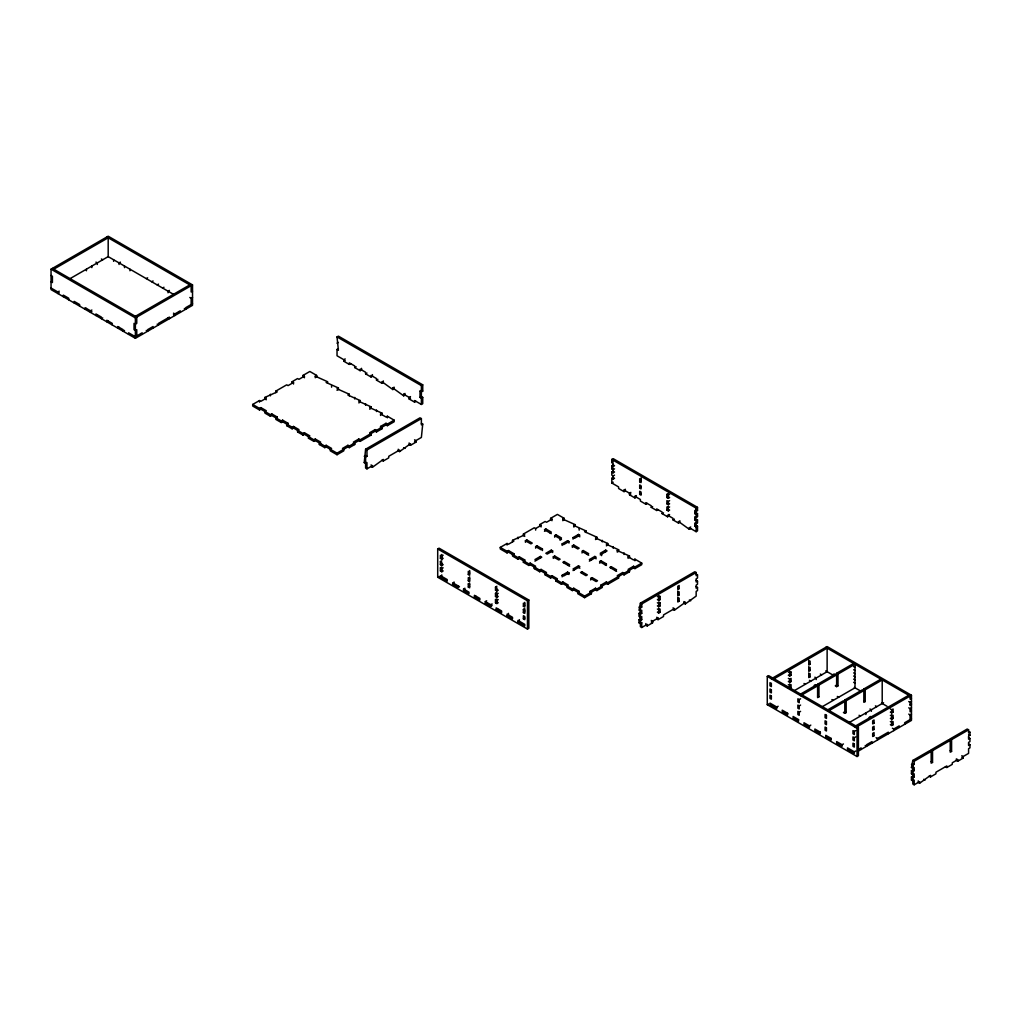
<?xml version="1.0" encoding="UTF-8"?>
<svg xmlns="http://www.w3.org/2000/svg" width="1021" height="1021" viewBox="0 0 1021 1021"><rect width="100%" height="100%" fill="white"/><g stroke="black" fill="none" stroke-linecap="round" stroke-linejoin="round"><path stroke-width="1.5" d="M51.05 269.187L108.188 236.208L192.522 284.897L192.522 305.317L135.385 338.308L51.05 289.607L51.05 269.187L135.385 317.888L192.522 284.897M53.768 269.187L108.188 237.778L108.188 256.628L173.481 294.329M70.092 278.618L108.188 256.628M51.05 288.037L57.852 291.968L59.218 291.176M59.218 292.759L57.852 293.538L57.852 291.968M120.427 262.129L119.061 262.908L119.061 264.477M86.415 308.457L85.062 309.248L85.062 307.678L90.499 310.818L91.864 310.027M146.271 278.618L147.637 277.827M91.864 311.596L90.499 312.388L90.499 310.818M151.708 281.758L153.073 280.966M97.301 314.749L95.936 315.527L95.936 313.958L101.385 317.097L101.385 318.667L102.738 317.888M157.157 284.897L158.51 284.119M162.594 288.037L163.96 287.258M108.188 321.028L106.822 321.806L106.822 320.237L112.259 323.376L112.259 324.959M169.397 290.398L168.031 291.176L168.031 292.759M135.385 316.319L189.804 284.897M119.061 327.307L117.709 328.098L117.709 326.529L123.145 329.668L123.145 331.238L124.511 330.447M192.522 291.176L191.157 291.968L191.157 285.689L106.822 236.987M189.804 297.468L191.157 298.247L192.522 297.468M173.481 313.166L174.833 313.958L180.283 310.818L180.283 312.388L178.917 311.596M192.522 303.748L185.72 307.678L185.72 309.248L184.354 308.457M345.2 358.907L343.835 359.698L337.032 355.767L337.032 349.488L338.398 350.267L337.032 336.917L338.398 336.139L422.732 384.828L422.732 391.107L421.379 391.898L420.014 391.107L420.014 397.399L421.379 398.177L422.732 397.399L422.732 403.678L421.379 404.456L414.577 400.538L414.577 402.108L415.93 401.317M337.032 343.209L338.398 342.418M337.032 349.488L338.398 348.697M277.189 418.597L277.189 417.027L271.739 413.888L270.386 414.666L260.866 409.179L259.5 409.957L252.698 406.026L252.698 404.456L259.5 400.538L260.866 401.317L266.302 398.177L264.937 397.399L264.937 398.969L266.302 399.747M264.937 397.399L277.189 391.898L275.823 391.107L275.823 392.677M275.823 391.107L286.71 384.828L288.062 385.619L293.512 382.467L293.512 384.036M292.146 383.258L292.146 381.688L297.583 378.549L298.949 379.327L304.386 376.187L304.386 377.757M303.033 376.979L303.033 375.409L309.835 371.478L316.638 375.409L316.638 376.979M252.698 404.456L259.5 408.387L260.866 407.609L266.302 410.748L264.937 411.527L264.937 413.097L270.386 416.236L271.739 415.458L281.26 420.958L282.626 420.167L288.062 423.307L288.062 424.876L286.71 425.668L286.71 424.098L288.062 423.307M315.272 377.757L315.272 376.187L316.638 375.409M343.835 359.698L343.835 361.268L345.2 360.477M343.835 361.268L349.284 364.408L350.637 363.629M327.511 383.258L327.511 381.688L326.158 382.467L338.398 387.967L338.398 389.537L337.032 390.328M349.284 364.408L349.284 362.838L354.721 365.977L354.721 367.547L356.087 366.769M277.189 417.027L275.823 417.819L275.823 419.389L281.26 422.528L282.626 421.737L292.146 427.237L293.512 426.446L298.949 429.599L297.583 430.377L297.583 431.947L303.033 435.086L304.386 434.308L313.906 439.809L315.272 439.017L320.709 442.157L319.356 442.948L319.356 444.518L324.793 447.657L326.158 446.866L337.032 453.158L347.919 446.866L349.284 447.657L354.721 444.518L354.721 442.948L353.355 442.157L358.805 439.017L360.158 439.809L375.128 431.168L376.481 431.947L381.931 428.807L381.931 427.237L380.565 426.446L380.565 428.016L381.931 428.807M354.721 367.547L360.158 370.687L361.523 369.908L361.523 368.339M338.398 387.967L337.032 388.759L349.284 394.246L349.284 395.829M360.158 370.687L360.158 369.117L365.607 372.257L365.607 373.839L366.96 373.048M365.607 373.839L371.044 376.979L372.41 376.187L372.41 374.618M349.284 394.246L347.919 395.038L360.158 400.538L360.158 402.108L358.805 402.887M286.71 425.668L292.146 428.807L293.512 428.016L303.033 433.517L304.386 432.738L309.835 435.878L308.47 436.656L308.47 438.226L313.906 441.378L315.272 440.587L324.793 446.088L326.158 445.296L331.595 448.436L330.23 449.227L330.23 450.797L337.032 454.728L343.835 450.797L343.835 449.227L342.482 448.436L347.919 445.296L349.284 446.088L358.805 440.587L360.158 441.378L371.044 435.086L371.044 433.517L369.679 432.738L375.128 429.599L376.481 430.377L386.002 424.876L387.367 425.668L394.17 421.737L394.17 420.167L387.367 416.236L386.002 417.027L380.565 413.888L380.565 415.458M371.044 376.979L371.044 375.409L376.481 378.549L376.481 380.118L377.847 379.327M297.583 431.947L298.949 431.168M376.481 380.118L381.931 383.258L383.283 382.467L383.283 380.897M360.158 400.538L358.805 401.317L371.044 406.817L371.044 408.387L369.679 409.179M392.804 389.537L392.804 387.967L394.17 387.189L394.17 388.759L392.804 389.537L381.931 381.688L381.931 383.258M308.47 438.226L309.835 437.447M371.044 406.817L369.679 407.609L381.931 413.097L381.931 414.666M405.056 395.038L403.691 395.829L403.691 394.246L405.056 393.468M319.356 444.518L320.709 443.727M337.032 336.917L421.379 385.619L422.732 384.828M380.565 413.888L381.931 413.097M403.691 394.246L409.127 397.399L410.493 396.607M420.014 391.107L421.379 390.328L422.732 391.107M409.127 397.399L409.127 398.969L410.493 398.177M420.014 397.399L421.379 396.607L422.732 397.399M380.565 426.446L386.002 423.307L387.367 424.098L394.17 420.167M421.379 418.597L366.96 450.006L366.96 456.298L365.607 457.076L365.607 468.077L366.96 468.856L366.96 462.577L365.607 463.368L364.242 462.577L365.607 449.227L420.014 417.819L421.379 418.597L421.379 424.876L422.732 424.098L421.379 437.447L415.93 440.587L414.577 439.809M364.242 462.577L365.607 461.798M366.96 468.856L372.41 465.716L372.41 467.286L371.044 466.508M372.41 467.286L383.283 459.437L383.283 461.007L381.931 460.216M383.283 461.007L388.733 457.867L388.733 456.298L399.607 450.019L399.607 451.588L398.254 450.797L398.254 449.227M399.607 451.588L410.493 443.727L410.493 445.296L409.127 444.518L409.127 442.948M410.493 445.296L415.93 442.157L415.93 440.587M437.703 548.966L439.056 548.175L528.84 600.016L528.84 628.285L527.474 629.076L437.703 577.235L437.703 548.966L527.474 600.795L528.84 600.016M443.14 555.245L441.774 556.037L440.421 555.245L440.421 558.385L441.774 559.176L443.14 558.385L441.774 557.606L440.421 558.385M614.54 468.856L613.174 469.647L611.809 468.856L611.809 465.716L613.174 464.938L614.54 465.716L613.174 466.508L613.174 463.368L611.809 462.577L611.809 459.437L613.174 458.646L697.509 507.348L697.509 510.487L696.156 511.266L694.791 510.487L694.791 513.627L696.156 514.405L697.509 513.627L697.509 516.766L696.156 517.558L694.791 516.766L694.791 519.906L696.156 520.697L697.509 519.906L697.509 523.046L696.156 523.837L694.791 523.046L694.791 526.185L696.156 526.976L697.509 526.185L697.509 530.907L696.156 531.686L689.354 527.768L689.354 529.337L690.707 528.546M440.421 564.677L441.774 563.886L443.14 564.677L441.774 565.455L440.421 564.677L440.421 561.537L441.774 560.746M611.809 462.577L613.174 461.798M440.421 570.956L441.774 570.177L443.14 570.956L441.774 571.747L440.421 570.956L440.421 567.816L441.774 567.025M611.809 468.856L613.174 468.077M440.421 567.816L441.774 568.595L443.14 567.816M611.809 472.008L613.174 471.217L614.54 472.008L613.174 472.787L611.809 472.008L611.809 475.148L613.174 475.926L614.54 475.148M437.703 577.235L439.056 576.457M440.421 577.235L447.224 581.166L447.224 579.596L440.421 575.665L440.421 577.235L441.774 576.457L441.774 574.887M611.809 478.287L613.174 477.496L614.54 478.287L613.174 479.066L611.809 478.287L611.809 482.997L618.611 486.928L618.611 488.497L624.061 491.637L625.414 490.846M524.756 559.967L523.39 560.746L523.39 562.316L524.756 561.537L524.756 559.967L519.319 556.815L517.953 557.606L508.432 552.106L507.067 552.897L500.264 548.966L500.264 547.396L507.067 543.466L508.432 544.257L513.869 541.117L512.516 540.326L512.516 541.896M512.516 540.326L524.756 534.825L523.39 534.047L523.39 535.617L524.756 536.395M523.39 534.047L534.277 527.768L535.642 528.546L541.079 525.407L541.079 526.976M539.713 526.198L539.713 524.615L545.163 521.476L546.516 522.267L551.965 519.127L551.965 520.697M550.6 519.906L550.6 518.336L557.402 514.405L564.205 518.336L564.205 519.906M611.809 482.997L613.174 482.206M500.264 547.396L507.067 551.327L508.432 550.536L513.869 553.676L513.869 555.245M525.432 540.722L526.798 539.93L532.235 543.083L530.882 543.861L525.432 540.722L525.432 542.291M549.923 532.873L551.276 532.081L545.839 528.942L544.474 529.72L551.276 533.651M562.839 520.697L562.839 519.127L564.205 518.336M469.66 572.13L468.307 571.352L468.307 574.491L469.66 573.7M452.66 584.306L458.097 587.445L459.463 586.667L452.66 582.736L452.66 584.306L454.026 583.527L454.026 581.957M544.474 531.29L545.839 530.512L545.839 528.942M513.869 553.676L512.516 554.467L512.516 556.037L517.953 559.176L519.319 558.385L528.84 563.886L530.193 563.107L535.642 566.247L534.277 567.025L534.277 568.595L539.713 571.747L541.079 570.956L550.6 576.457L551.965 575.665L557.402 578.805L556.037 579.596L556.037 581.166L561.486 584.306L562.839 583.527L572.36 589.015L573.725 588.236L579.162 591.376L579.162 592.946M624.061 491.637L624.061 490.067L625.414 489.276M469.66 578.422L468.307 577.631L468.307 580.77L469.66 579.992M641.06 479.462L639.695 478.683L639.695 481.823L641.06 481.031M468.307 583.91L469.66 583.131L469.66 587.841L468.307 587.062L468.307 583.91L469.66 584.701M535.642 548.188L535.642 546.605L536.995 545.827L542.445 548.966L542.445 550.536M554.684 537.186L554.684 535.617L556.037 534.825L561.486 537.978L560.121 538.756L560.121 540.326M463.547 589.015L464.9 588.236L464.9 589.806L463.547 590.585L463.547 589.015L468.984 592.167L468.984 593.737L463.547 590.585M573.725 525.407L575.091 524.615L575.091 526.198L573.725 526.976L573.725 525.407L585.965 530.907L585.965 532.477M624.061 490.067L629.498 493.207L630.863 492.416M468.307 587.062L469.66 586.271M639.695 488.102L641.06 488.893L641.06 485.741L639.695 484.962L639.695 488.102L641.06 487.311M629.498 493.207L629.498 494.777L630.863 493.998M542.445 548.966L541.079 549.757L535.642 546.605M634.934 497.916L634.934 496.346L636.3 495.568L636.3 497.138L634.934 497.916L629.498 494.777M639.695 494.381L641.06 495.172L641.06 492.033L639.695 491.241L639.695 494.381L641.06 493.602M534.953 561.142L541.755 557.211L540.403 556.432L534.953 559.572L536.319 560.35M552.642 550.932L551.276 550.14L545.839 553.28L547.205 554.071L552.642 550.932L552.642 552.501M562.163 545.431L562.163 543.861L567.599 540.722L568.965 541.5L568.965 543.083M573.049 537.582L578.486 534.442L579.851 535.221L574.402 538.361L573.049 537.582L573.049 539.152M585.965 530.907L584.612 531.686L596.851 537.186L596.851 538.756L595.485 539.547M568.965 541.5L563.528 544.652L562.163 543.861M474.42 596.877L479.87 600.016L479.87 598.446L474.42 595.307L474.42 596.877L475.786 596.085M523.39 562.316L528.84 565.455L530.193 564.677L539.713 570.177L541.079 569.386L546.516 572.526L545.163 573.317L545.163 574.887L550.6 578.026L551.965 577.235L561.486 582.736L562.839 581.957L568.289 585.097L566.923 585.875L566.923 587.445L572.36 590.585L573.725 589.806L584.612 596.085L595.485 589.806L596.851 590.585L602.288 587.445L602.288 585.875L600.935 585.097L600.935 586.667M495.504 590.202L496.87 589.411L498.235 590.202L496.87 590.98L495.504 590.202L495.504 587.062L496.87 586.271M553.318 556.815L554.684 556.037L560.121 559.176L558.768 559.967L553.318 556.815L553.318 558.385M572.36 545.827L573.725 545.035L579.162 548.188L577.809 548.966L572.36 545.827L572.36 547.396M534.277 568.595L535.642 567.816M634.934 496.346L640.384 499.486L640.384 501.056L645.821 504.195L647.186 503.417M495.504 596.481L496.87 595.69L498.235 596.481L496.87 597.259L495.504 596.481L495.504 593.341L496.87 592.55M666.904 497.521L668.27 496.742L669.623 497.521L668.27 498.312L666.904 497.521L666.904 494.381L668.27 493.602M495.504 593.341L496.87 594.12L498.235 593.341M666.904 494.381L668.27 495.172L669.623 494.381M485.307 601.586L492.109 605.517L490.744 606.295L485.307 603.156L485.307 601.586L486.672 600.795M596.851 537.186L595.485 537.978L607.737 543.466L607.737 545.035L606.372 545.827M485.307 603.156L486.672 602.364M645.821 504.195L645.821 502.626L651.258 505.778L651.258 507.348L652.623 506.556M495.504 602.76L496.87 601.982L498.235 602.76L496.87 603.551L495.504 602.76L495.504 599.621L496.87 598.842M495.504 599.621L496.87 600.412L498.235 599.621M568.289 565.455L569.641 564.677L564.205 561.537L562.839 562.316L569.641 566.247M587.33 554.467L588.683 553.676L583.246 550.536L581.893 551.327L588.683 555.245M666.904 503.812L668.27 503.021L669.623 503.812L668.27 504.591L666.904 503.812L666.904 500.673L668.27 501.451L669.623 500.673M492.109 603.947L490.744 604.726L490.744 606.295M581.893 552.897L583.246 552.106L583.246 550.536M545.163 574.887L546.516 574.096M651.258 507.348L656.707 510.487L658.06 509.696M669.623 506.952L668.27 507.731L666.904 506.952L666.904 510.092L668.27 510.883L669.623 510.092L668.27 509.3L666.904 510.092M607.737 543.466L606.372 544.257L618.611 549.757L618.611 551.327L617.258 552.106L617.258 550.536L618.611 549.757M496.193 609.435L501.63 612.574L501.63 611.005L496.193 607.865L496.193 609.435L497.546 608.656M656.707 510.487L656.707 508.917L662.144 512.057L662.144 513.627L663.51 512.836M562.163 576.852L562.163 575.282L567.599 572.13L568.965 572.921L568.965 574.491L567.599 573.7L567.599 572.13M573.049 570.56L579.851 566.642L578.486 565.851L573.049 568.991L574.402 569.782M589.372 561.142L596.175 557.211L594.809 556.432L589.372 559.572L590.725 560.35M600.246 554.862L607.048 550.932L605.695 550.14L600.246 553.28L601.611 554.071L601.611 555.641M568.965 572.921L563.528 576.061L562.163 575.282M668.27 515.592L669.623 514.801M556.037 581.166L557.402 580.375M662.144 513.627L667.581 516.766L668.946 515.988L668.946 514.405M581.893 571.747L580.528 572.526L585.965 575.665L587.33 574.887L581.893 571.747L581.893 573.317M600.935 560.746L599.569 561.537L606.372 565.455L606.372 563.886L600.935 560.746L600.935 562.316L599.569 563.107M507.067 615.727L512.516 618.866L512.516 617.297L507.067 614.157L507.067 615.727L508.432 614.936L508.432 613.366M524.756 603.947L523.39 603.156L523.39 606.295L524.756 605.517M667.581 516.766L667.581 515.197L673.03 518.336L673.03 519.906L674.383 519.127M611.809 459.437L696.156 508.126L697.509 507.348M523.39 609.435L524.756 608.656L524.756 613.366L523.39 612.574L523.39 609.435L524.756 610.226M629.498 557.606L629.498 556.037L617.258 550.536M605.006 564.677L606.372 563.886M523.39 612.574L524.756 611.796M673.03 519.906L678.467 523.046L679.833 522.267L679.833 520.697M694.791 513.627L696.156 512.836L697.509 513.627M696.156 516.766L697.509 515.988M590.725 578.422L592.091 577.631L597.527 580.77L596.175 581.562L590.725 578.422L590.725 579.992M615.216 570.56L616.569 569.782L611.132 566.642L609.779 567.421L616.569 571.352M628.132 558.385L628.132 556.815L629.498 556.037M517.953 622.006L524.756 625.937L524.756 624.367L517.953 620.436L517.953 622.006L519.319 621.215L519.319 619.645M523.39 618.866L524.756 619.645L524.756 616.505L523.39 615.727L523.39 618.866L524.756 618.075M694.791 519.906L696.156 519.127L697.509 519.906M579.162 591.376L577.809 592.167L577.809 593.737L584.612 597.655L591.414 593.737L591.414 592.167L590.049 591.376L590.049 592.946L591.414 593.737M590.049 591.376L595.485 588.236L596.851 589.015L606.372 583.527L607.737 584.306L618.611 578.026L618.611 576.457L617.258 575.665L622.695 572.526L624.061 573.317L633.582 567.816L634.934 568.595L641.737 564.677L641.737 563.107L634.934 559.176L633.582 559.967L628.132 556.815M689.354 527.768L690.707 526.976M694.791 526.185L696.156 525.407L697.509 526.185M600.935 585.097L606.372 581.957L607.737 582.736L622.695 574.096L624.061 574.887L629.498 571.747L629.498 570.177L628.132 569.386L633.582 566.247L634.934 567.025L641.737 563.107M640.384 620.436L640.384 626.715L641.737 627.507L641.737 622.784L640.384 623.576L639.018 622.784L639.018 619.645L640.384 620.436L641.737 619.645L641.737 616.505L640.384 617.297L639.018 616.505L639.018 613.366L640.384 614.157L641.737 613.366L641.737 610.226L640.384 611.005L639.018 610.226L640.384 603.156L694.791 571.747L696.156 572.526L696.156 575.665L697.509 574.887L697.509 578.026L696.156 578.805L696.156 581.957L697.509 581.166L697.509 584.306L696.156 585.097L696.156 588.236L697.509 587.445L697.509 590.585L696.156 591.376L696.156 596.085L685.27 603.947L683.904 603.156L683.904 601.586L685.27 602.364L685.27 603.947M640.384 603.156L641.737 603.947L696.156 572.526M639.018 607.087L640.384 607.865L641.737 607.087L641.737 603.947M657.384 596.481L658.749 597.259L660.102 596.481L660.102 599.621L658.749 600.412L657.384 599.621L658.749 598.842L660.102 599.621M679.144 588.632L677.791 589.411L677.791 586.271L679.144 585.48L679.144 588.632L677.791 587.841M639.018 613.366L640.384 612.574L641.737 613.366M657.384 602.76L658.749 603.551L660.102 602.76L660.102 605.9L658.749 606.691L657.384 605.9L658.749 605.121L660.102 605.9M677.791 592.55L679.144 591.772L679.144 594.911L677.791 595.69L677.791 590.98M639.018 619.645L640.384 618.866L641.737 619.645M677.791 598.842L679.144 598.051L679.144 601.19L677.791 601.982L677.791 597.272M639.018 622.784L640.384 622.006L641.737 622.784M660.102 612.192L658.749 611.4L657.384 612.192L658.749 612.97L660.102 612.192L660.102 609.052L658.749 609.831L657.384 609.052M641.737 627.507L647.186 624.367L647.186 625.937L645.821 625.146L645.821 623.576M651.258 620.436L652.623 621.215L658.06 618.075L658.06 619.645L656.707 618.866M673.03 609.435L674.383 610.226L674.383 608.656L663.51 614.936L663.51 616.505L658.06 619.645M685.27 602.364L674.383 610.226M647.186 625.937L652.623 622.784L652.623 621.215M767.269 676.413L768.622 675.634L858.406 727.463L858.406 755.731L857.04 756.523L767.269 704.681L767.269 676.413L857.04 728.241L858.406 727.463M771.353 678.774L827.125 646.574L911.459 695.263L911.459 720.392L858.406 751.022M774.071 678.774L827.125 648.144L827.125 671.703L794.478 690.553M788.352 672.099L789.718 672.877L791.071 672.099L791.071 675.238L789.718 676.017L788.352 675.238L789.718 674.447L791.071 675.238M808.76 661.889L810.112 661.098L810.112 664.237L808.76 665.028L808.76 660.319M788.352 678.378L789.718 679.156L791.071 678.378L791.071 681.518L789.718 682.309L788.352 681.518L789.718 680.739L791.071 681.518M808.76 668.168L810.112 667.377L810.112 670.529L808.76 671.308L808.76 666.598M808.76 674.447L810.112 673.669L810.112 676.808L808.76 677.587L808.76 672.877M791.071 687.797L789.718 687.018L788.352 687.797L789.718 688.588L791.071 687.797L791.071 684.657L789.718 685.448L788.352 684.657M767.269 704.681L768.622 703.903M776.79 707.043L776.79 708.612L769.987 704.681L769.987 703.112L776.79 707.043L778.155 706.251M814.196 685.448L815.562 684.657L818.28 686.227M833.927 674.064L832.562 674.843L825.759 670.912M800.541 694.114L816.238 685.053M817.604 684.261L835.28 674.051L836.646 674.843L818.957 685.053L817.604 684.261L817.604 697.624L818.957 696.833L818.957 685.053M822.364 706.647L855.011 687.797L855.011 664.237L837.999 674.051L837.999 685.844L836.646 686.623L836.646 673.273L853.645 663.459M800.592 695.658L817.604 685.844M799.239 699.576L799.239 702.729L797.873 701.938L797.873 698.798L799.239 699.576L800.592 698.798M799.239 705.868L799.239 709.008L797.873 708.217L797.873 705.077L799.239 705.868L800.592 705.077M799.239 712.148L799.239 715.287L797.873 714.509L797.873 711.356L799.239 712.148L800.592 711.356M827.75 709.825L843.448 700.763L844.801 701.542L827.801 711.356M844.801 699.972L862.49 689.762L863.843 690.553L846.167 700.763L844.801 699.972L844.801 713.322L843.448 712.543L844.801 711.752L846.167 712.543L846.167 700.763M882.208 703.507L882.208 679.948L865.208 689.762L865.208 701.542L863.843 702.333L863.843 688.984L880.855 679.156M809.436 725.893L809.436 727.463L803.999 724.323L803.999 722.753L809.436 725.893L810.802 725.101M844.801 713.322L846.167 712.543M849.561 722.358L883.573 702.729M854.322 726.671L908.741 695.263M855.687 727.463L911.459 695.263M854.322 731.393L854.322 734.533L852.969 733.742L852.969 730.602L854.322 731.393L855.687 730.602M890.376 709.008L891.729 709.786L893.094 709.008L893.094 712.148L891.729 712.939L890.376 712.148L891.729 711.356L893.094 712.148M911.459 698.402L910.094 699.194L910.094 696.041L825.759 647.352M874.053 723.136L872.687 723.927L872.687 720.788L874.053 719.996L874.053 723.136L872.687 722.358M908.741 701.542L910.094 702.333L911.459 701.542M910.094 704.681L911.459 703.903M842.083 744.743L842.083 746.313L836.646 743.173L836.646 741.603L842.083 744.743L843.448 743.952M854.322 737.673L854.322 740.812L852.969 740.034L852.969 736.881L854.322 737.673L855.687 736.881M911.459 704.681L910.094 705.473L910.094 702.333M874.053 729.428L872.687 730.206L872.687 727.067L874.053 726.288L874.053 729.428L872.687 728.637M893.094 718.427L891.729 717.648L890.376 718.427L891.729 719.218L893.094 718.427L893.094 715.287L891.729 716.078L890.376 715.287M908.741 707.834L910.094 708.612L911.459 707.834M911.459 710.973L910.094 711.752L910.094 708.612M874.053 735.707L872.687 736.498L872.687 733.346L874.053 732.568L874.053 735.707L872.687 734.929M893.094 724.719L891.729 723.927L890.376 724.719L891.729 725.497L893.094 724.719L893.094 721.566L891.729 722.358L890.376 721.566M908.741 714.113L910.094 714.891L911.459 714.113M854.322 751.813L854.322 753.383L847.519 749.452L847.519 747.883L854.322 751.813L855.687 751.022M858.406 749.452L861.124 747.883L861.124 749.452L859.771 748.661M876.095 737.673L877.447 738.451L888.334 732.172L888.334 733.742M892.418 728.241L893.771 729.032L899.22 725.893L899.22 727.463M911.459 718.822L904.657 722.753L904.657 724.323M912.812 760.441L929.825 750.626L931.178 751.418L914.178 761.232L912.812 760.441L911.459 767.511L912.812 768.303L914.178 767.511L914.178 770.651L912.812 771.442L911.459 770.651L911.459 773.803L912.812 774.582L914.178 773.803L914.178 776.943L912.812 777.721L911.459 776.943L911.459 780.082L912.812 780.861L914.178 780.082L914.178 784.792L912.812 784.013L912.812 777.721M931.178 749.848L948.866 739.638L950.232 740.416L932.543 750.626L931.178 749.848L931.178 763.198L932.543 762.406L932.543 750.626M968.584 729.824L951.585 739.638L951.585 751.418L950.232 752.196L950.232 738.847L967.232 729.032L968.584 729.824L968.584 732.963L969.95 732.172L969.95 735.311L968.584 736.103L968.584 739.242L969.95 738.451L969.95 741.603L968.584 742.382L968.584 745.521L969.95 744.743L969.95 747.883L968.584 748.661L968.584 753.383L963.148 756.523L961.782 755.731M911.459 764.372L912.812 765.163L914.178 764.372L914.178 761.232M911.459 767.511L912.812 766.733M911.459 770.651L912.812 769.872L914.178 770.651M911.459 773.803L912.812 773.012M911.459 776.943L912.812 776.151L914.178 776.943M911.459 780.082L912.812 779.291M914.178 784.792L919.615 781.652L919.615 783.222L918.262 782.431L918.262 780.861M957.711 759.662L956.345 758.871L956.345 760.441L957.711 761.232L957.711 759.662L952.261 762.802L952.261 764.372L946.824 767.511L945.459 766.733M919.615 783.222L930.501 775.373L930.501 776.943L929.136 776.151M930.501 776.943L935.938 773.803L935.938 772.233L946.824 765.941L946.824 767.511M957.711 761.232L963.148 758.093L963.148 756.523M696.156 509.696L697.509 510.487M611.809 465.716L613.174 466.508M639.695 481.823L641.06 482.601L641.06 477.892M689.354 529.337L678.467 521.476L678.467 523.046M392.804 387.967L403.691 395.829M409.127 398.969L414.577 402.108M696.156 574.096L697.509 574.887M968.584 731.393L969.95 732.172M853.645 666.598L855.011 667.377M968.584 734.533L969.95 735.311M853.645 669.738L855.011 670.529M696.156 580.375L697.509 581.166M968.584 737.673L969.95 738.451M421.379 423.307L422.732 424.098M853.645 672.877L855.011 673.669M853.645 676.017L855.011 676.808M696.156 586.667L697.509 587.445M968.584 743.952L969.95 744.743M853.645 679.156L855.011 679.948M853.645 682.309L855.011 683.087M836.646 673.273L837.999 674.051M863.843 688.984L865.208 689.762M950.232 738.847L951.585 739.638M327.511 381.688L315.272 376.187M575.091 524.615L562.839 519.127M854.322 687.414L859.771 690.553L859.771 692.123M881.531 703.112L886.968 706.251M808.76 663.459L810.112 664.237M101.385 258.977L102.738 259.768M303.033 375.409L304.386 376.187M550.6 518.336L551.965 519.127M820.322 674.064L821.675 674.843M875.405 705.868L876.771 706.647M414.577 441.378L415.93 442.157M579.851 536.791L578.486 536.012L578.486 534.442M689.354 600.016L690.707 600.795M837.999 685.844L836.646 685.053L835.28 685.844L836.646 686.623M863.843 700.763L865.208 701.542M950.232 750.626L951.585 751.418M961.782 757.301L963.148 758.093M677.791 594.12L679.144 594.911M808.76 669.738L810.112 670.529M95.936 262.129L97.301 262.908L97.301 264.477M814.873 677.204L816.238 677.982L816.238 679.552M869.969 709.008L871.334 709.786L871.334 711.356M628.132 570.956L629.498 571.747M677.791 600.412L679.144 601.19M808.76 676.017L810.112 676.808M292.146 381.688L293.512 382.467M539.713 524.615L541.079 525.407M809.436 680.343L810.802 681.122M837.322 696.437L838.688 697.228M173.481 314.749L174.833 315.527L174.833 313.958M403.691 447.657L405.056 448.436M596.175 558.781L594.809 558.002L594.809 556.432M554.684 535.617L561.486 539.547M658.749 595.69L660.102 596.481M789.718 671.308L791.071 672.099M673.03 607.865L674.383 608.656M803.999 683.483L805.352 684.261M831.885 699.576L833.238 700.368M859.082 715.287L860.448 716.078M168.031 317.888L169.397 318.667L169.397 317.097L158.51 323.376L158.51 324.959L157.157 324.168M369.679 434.308L371.044 435.086M617.258 577.235L618.611 578.026M658.749 601.982L660.102 602.76M817.604 696.041L818.957 696.833M931.178 761.628L932.543 762.406M579.851 568.212L578.486 567.421L578.486 565.851M640.384 606.295L641.737 607.087M912.812 763.593L914.178 764.372M52.416 268.408L136.75 317.097L136.75 323.376L135.385 324.168L134.032 323.376L134.032 329.668L135.385 330.447L136.75 329.668L136.75 335.947M365.607 449.227L366.96 450.006M656.707 617.297L658.06 618.075M353.355 443.727L354.721 444.518M365.607 455.506L366.96 456.298M51.05 275.479L52.416 276.257L52.416 282.549L51.05 281.758M146.271 330.447L147.637 331.238L147.637 329.668L153.073 326.529L153.073 328.098M364.242 456.298L365.607 457.076M651.258 622.006L652.623 622.784M865.208 745.521L866.574 746.313L866.574 744.743L872.011 741.603L872.011 743.173M923.699 779.291L925.064 780.082M371.044 464.938L372.41 465.716M140.834 333.586L142.187 334.378L142.187 332.808L135.385 336.739L128.582 332.808L128.582 334.378M495.504 587.062L496.87 587.841L496.87 590.98M468.307 574.491L469.66 575.27L469.66 570.56M523.39 606.295L524.756 607.087L524.756 602.364M440.421 561.537L441.774 562.316L441.774 565.455M468.307 580.77L469.66 581.562L469.66 576.852M912.812 765.163L912.812 769.872M912.812 771.442L912.812 776.151M910.094 714.891L910.094 719.614M893.771 729.032L893.771 730.602M891.729 709.786L891.729 712.939M891.729 714.509L891.729 719.218M891.729 720.788L891.729 725.497M877.447 738.451L877.447 740.034M870.645 718.044L870.645 716.461L869.292 717.253L869.292 718.822M865.885 712.939L865.885 714.509M857.04 728.241L857.04 756.523M815.562 684.657L815.562 686.227M789.718 672.877L789.718 676.017M789.718 679.156L789.718 682.309M789.718 683.879L789.718 688.588M696.156 508.126L696.156 512.836M696.156 514.405L696.156 517.558M696.156 520.697L696.156 523.837M696.156 526.976L696.156 531.686M668.27 495.172L668.27 498.312M668.27 501.451L668.27 504.591M668.27 506.161L668.27 510.883M658.749 597.259L658.749 600.412M658.749 603.551L658.749 606.691M658.749 608.261L658.749 612.97M640.384 607.865L640.384 612.574M640.384 614.157L640.384 618.866M634.934 559.176L634.934 560.746M634.934 567.025L634.934 568.595M633.582 566.247L633.582 567.816M624.061 552.897L624.061 554.467M624.061 573.317L624.061 574.887M622.695 572.526L622.695 574.096M613.174 469.647L613.174 472.787M613.174 475.926L613.174 479.066M613.174 546.605L613.174 548.188M611.132 566.642L611.132 568.212M607.737 582.736L607.737 584.306M606.372 581.957L606.372 583.527M605.695 550.14L605.695 551.71M602.288 540.326L602.288 541.896M596.851 589.015L596.851 590.585M595.485 588.236L595.485 589.806M592.091 577.631L592.091 579.201M584.612 596.085L584.612 597.655M579.162 528.546L579.162 530.116M573.725 545.035L573.725 546.605M573.725 588.236L573.725 589.806M572.36 589.015L572.36 590.585M567.599 540.722L567.599 542.291M564.205 561.537L564.205 563.107M562.839 581.957L562.839 583.527M561.486 582.736L561.486 584.306M556.037 534.825L556.037 536.395M554.684 556.037L554.684 557.606M551.965 575.665L551.965 577.235M551.276 550.14L551.276 551.71M550.6 576.457L550.6 578.026M541.079 569.386L541.079 570.956M540.403 556.432L540.403 558.002M539.713 570.177L539.713 571.747M536.995 545.827L536.995 547.396M535.642 528.546L535.642 530.116M530.193 563.107L530.193 564.677M528.84 563.886L528.84 565.455M527.474 600.795L527.474 629.076M526.798 539.93L526.798 541.5M519.319 556.815L519.319 558.385M517.953 537.186L517.953 538.756M517.953 557.606L517.953 559.176M508.432 550.536L508.432 552.106M507.067 543.466L507.067 545.035M507.067 551.327L507.067 552.897M496.87 594.12L496.87 597.259M496.87 600.412L496.87 603.551M458.097 585.875L458.097 587.445M441.774 554.467L441.774 559.176M441.774 568.595L441.774 571.747M421.379 385.619L421.379 396.607M421.379 398.177L421.379 404.456M387.367 416.236L387.367 417.819M387.367 424.098L387.367 425.668M386.002 423.307L386.002 424.876M376.481 409.957L376.481 411.527M376.481 430.377L376.481 431.947M375.128 429.599L375.128 431.168M365.607 403.678L365.607 405.248M360.158 439.809L360.158 441.378M358.805 439.017L358.805 440.587M354.721 397.399L354.721 398.969M349.284 446.088L349.284 447.657M347.919 445.296L347.919 446.866M337.032 453.158L337.032 454.728M331.595 385.619L331.595 387.189M326.158 445.296L326.158 446.866M324.793 446.088L324.793 447.657M315.272 439.017L315.272 440.587M313.906 439.809L313.906 441.378M304.386 432.738L304.386 434.308M303.033 433.517L303.033 435.086M293.512 426.446L293.512 428.016M292.146 427.237L292.146 428.807M282.626 420.167L282.626 421.737M281.26 420.958L281.26 422.528M271.739 413.888L271.739 415.458M270.386 394.246L270.386 395.829M270.386 414.666L270.386 416.236M260.866 407.609L260.866 409.179M259.5 400.538L259.5 402.108M259.5 408.387L259.5 409.957M191.157 298.247L191.157 304.539M135.385 317.888L135.385 338.308M129.948 269.187L129.948 270.769M124.511 266.047L124.511 267.617M113.625 259.768L113.625 261.338M91.864 266.047L91.864 267.617M86.415 269.187L86.415 270.769M79.612 306.109L79.612 304.539L74.176 301.386L74.176 302.969M68.739 299.817L68.739 298.247L63.289 295.107L63.289 296.677M771.353 683.483L769.987 682.692L769.987 685.844L771.353 686.623L771.353 683.483M826.436 715.287L825.083 714.509L825.083 717.648L826.436 718.427L826.436 715.287M771.353 689.762L769.987 688.984L769.987 692.123L771.353 692.902L771.353 689.762M826.436 721.566L825.083 720.788L825.083 723.927L826.436 724.719L826.436 721.566M771.353 696.054L769.987 695.263L769.987 698.402L771.353 699.194L771.353 696.054M826.436 727.858L825.083 727.067L825.083 730.206L826.436 730.998L826.436 727.858M854.322 743.952L852.969 743.173L852.969 746.313L854.322 747.091L854.322 743.952M787.676 713.322L782.226 710.182L782.226 711.752L787.676 714.891L787.676 713.322M798.55 719.614L793.113 716.461L793.113 718.044L798.55 721.183L798.55 719.614M820.322 732.172L814.873 729.032L814.873 730.602L820.322 733.742L820.322 732.172M831.196 738.451L825.759 735.311L825.759 736.881L831.196 740.034L831.196 738.451"/></g></svg>
